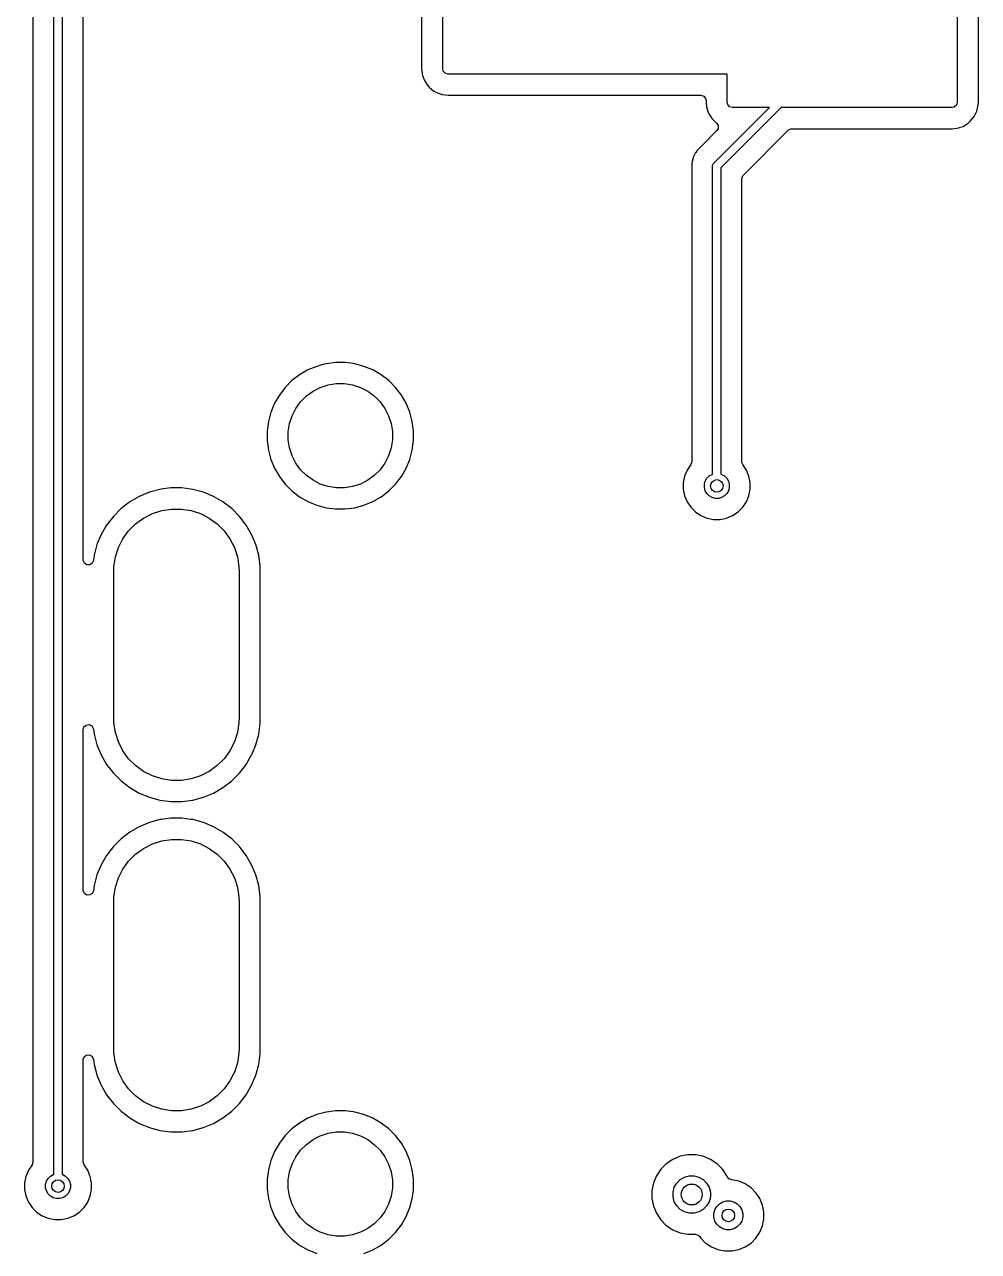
# Model space of a CAD drawing. Extents: x 3.62 to 7.51, y -6.04 to -1.71.
# Drawn here: x 4.323 to 5.221, y -4.502 to -3.347 of the extents above; entities that cross this region are included whole.
import ezdxf

# ---------------------------------------------------------------- set-up
doc = ezdxf.new("R2010")
doc.units = 0
doc.header["$MEASUREMENT"] = 0
doc.layers.add('BLACK', color=7, linetype='CONTINUOUS')

msp = doc.modelspace()

# ---------------------------------------------------------------- linework, layer by layer
at = {"layer": 'BLACK', "linetype": 'CONTINUOUS'}
for p, q in [((4.7165, -3.3888), (4.7165, -2.9261)), ((5.2008, -2.9498), (5.2008, -3.4203)), ((5.2207, -3.4203), (5.2207, -2.9813)), ((4.3307, -3.1725), (4.3307, -4.4181)), ((4.3504, -4.4299), (4.3504, -3.169)), ((4.3583, -3.1706), (4.3583, -4.4299)), ((4.378, -3.7297), (4.378, -3.2499)), ((4.6966, -3.2721), (4.6966, -3.3888)), ((4.6966, -3.3888), (4.6966, -3.3888)), ((4.6966, -3.3888), (4.6971, -3.393)), ((4.6971, -3.393), (4.6971, -3.393)), ((4.6971, -3.393), (4.6975, -3.3951)), ((4.6975, -3.3951), (4.6989, -3.3991)), ((4.717, -3.3908), (4.7165, -3.3888)), ((4.7188, -3.3929), (4.717, -3.3908)), ((4.7214, -3.3937), (4.7188, -3.3929)), ((4.9843, -3.3937), (4.7214, -3.3937)), ((4.9843, -3.4203), (4.9843, -3.3937)), ((4.6989, -3.3991), (4.6989, -3.3991)), ((4.6989, -3.3991), (4.7019, -3.4039)), ((4.7019, -3.4039), (4.7019, -3.4039)), ((4.7019, -3.4039), (4.7037, -3.406)), ((4.7037, -3.406), (4.7037, -3.406)), ((4.7037, -3.406), (4.7037, -3.406)), ((4.7037, -3.406), (4.708, -3.4097)), ((4.708, -3.4097), (4.708, -3.4097)), ((4.708, -3.4097), (4.708, -3.4097)), ((4.708, -3.4097), (4.7122, -3.4116)), ((4.7122, -3.4116), (4.7132, -3.412)), ((4.7132, -3.412), (4.7158, -3.4128)), ((4.7158, -3.4128), (4.7158, -3.4128)), ((4.7158, -3.4128), (4.7214, -3.4136)), ((4.7214, -3.4136), (4.9595, -3.4136)), ((4.9595, -3.4136), (4.9621, -3.4144)), ((4.9621, -3.4144), (4.9639, -3.4165)), ((4.9639, -3.4165), (4.9644, -3.4185)), ((4.9644, -3.4185), (4.9644, -3.4203)), ((4.9644, -3.4203), (4.9644, -3.4203)), ((4.9644, -3.4203), (4.9648, -3.4245)), ((4.9648, -3.4245), (4.9648, -3.4245)), ((4.9648, -3.4245), (4.9652, -3.4266)), ((4.9652, -3.4266), (4.9666, -3.4306)), ((4.9666, -3.4306), (4.9666, -3.4306)), ((4.9666, -3.4306), (4.9697, -3.4354)), ((4.9716, -3.4775), (5.024, -3.4252)), ((5.0351, -3.4252), (4.9783, -3.4819)), ((4.9847, -3.4223), (4.9843, -3.4203)), ((4.9865, -3.4244), (4.9847, -3.4223)), ((4.9891, -3.4252), (4.9865, -3.4244)), ((5.024, -3.4252), (4.9891, -3.4252)), ((5.1959, -3.4252), (5.0351, -3.4252)), ((5.1979, -3.4248), (5.1959, -3.4252)), ((5.2, -3.423), (5.1979, -3.4248)), ((5.2008, -3.4203), (5.2, -3.423)), ((5.2168, -3.4337), (5.2191, -3.4286)), ((5.2191, -3.4286), (5.2199, -3.4259)), ((5.2199, -3.4259), (5.2207, -3.4203)), ((5.2199, -3.4259), (5.2199, -3.4259)), ((4.9697, -3.4354), (4.9697, -3.4354)), ((4.9697, -3.4354), (4.9715, -3.4375)), ((4.9715, -3.4375), (4.9715, -3.4375)), ((4.9715, -3.4375), (4.9715, -3.4375)), ((4.9715, -3.4375), (4.9741, -3.4398)), ((4.9741, -3.4398), (4.9756, -3.4421)), ((4.9756, -3.4421), (4.9756, -3.4448)), ((5.2035, -3.4438), (5.2062, -3.4429)), ((5.2062, -3.4429), (5.211, -3.4398)), ((5.2062, -3.4429), (5.2062, -3.4429)), ((5.2062, -3.4429), (5.2062, -3.4429)), ((5.211, -3.4398), (5.213, -3.438)), ((5.213, -3.438), (5.2168, -3.4337)), ((4.9744, -3.4469), (4.9599, -3.4614)), ((4.9756, -3.4448), (4.9744, -3.4469)), ((4.9995, -3.4887), (5.0416, -3.4465)), ((5.0416, -3.4465), (5.044, -3.4452)), ((5.044, -3.4452), (5.0451, -3.4451)), ((5.0451, -3.4451), (5.1959, -3.4451)), ((5.1959, -3.4451), (5.2001, -3.4446)), ((5.1959, -3.4451), (5.1959, -3.4451)), ((5.2001, -3.4446), (5.2022, -3.4442)), ((5.2022, -3.4442), (5.2035, -3.4438)), ((4.9555, -3.4658), (4.9546, -3.4674)), ((4.9599, -3.4614), (4.9555, -3.4658)), ((4.9555, -3.4658), (4.9555, -3.4658)), ((4.9524, -3.4712), (4.9508, -3.4772)), ((4.9508, -3.4772), (4.9508, -3.4772)), ((4.9508, -3.4772), (4.9508, -3.4838)), ((4.9542, -3.4681), (4.9524, -3.4712)), ((4.9546, -3.4674), (4.9542, -3.4681)), ((4.9711, -3.4781), (4.9716, -3.4775)), ((4.9508, -3.4838), (4.9508, -3.4838)), ((4.9508, -3.4838), (4.9508, -3.7587)), ((4.9705, -3.4795), (4.9711, -3.4781)), ((4.9705, -3.4803), (4.9705, -3.4795)), ((4.9705, -3.7704), (4.9705, -3.4803)), ((4.9783, -3.4819), (4.9783, -3.7704)), ((4.9988, -3.4895), (4.9995, -3.4887)), ((4.9981, -3.4921), (4.9988, -3.4895)), ((4.9981, -3.7587), (4.9981, -3.4921)), ((4.5895, -3.6723), (4.5817, -3.6768)), ((4.5979, -3.6689), (4.5895, -3.6723)), ((4.5895, -3.6723), (4.5895, -3.6723)), ((4.6037, -3.6673), (4.5979, -3.6689)), ((4.6066, -3.6665), (4.6037, -3.6673)), ((4.607, -3.6665), (4.6066, -3.6665)), ((4.6156, -3.6653), (4.607, -3.6665)), ((4.6246, -3.6653), (4.6156, -3.6653)), ((4.6156, -3.6653), (4.6156, -3.6653)), ((4.6321, -3.6663), (4.6246, -3.6653)), ((4.6246, -3.6653), (4.6246, -3.6653)), ((4.6336, -3.6665), (4.6321, -3.6663)), ((4.6423, -3.6689), (4.6336, -3.6665)), ((4.6506, -3.6723), (4.6423, -3.6689)), ((4.6584, -3.6768), (4.6506, -3.6723)), ((4.6506, -3.6723), (4.6506, -3.6723)), ((4.5745, -3.6823), (4.5682, -3.6887)), ((4.5817, -3.6768), (4.5745, -3.6823)), ((4.6086, -3.6864), (4.6162, -3.6852)), ((4.6162, -3.6852), (4.6239, -3.6852)), ((4.6239, -3.6852), (4.6316, -3.6864)), ((4.6656, -3.6823), (4.6584, -3.6768)), ((4.672, -3.6887), (4.6656, -3.6823)), ((4.6656, -3.6823), (4.6656, -3.6823)), ((4.5627, -3.6959), (4.5581, -3.7037)), ((4.5682, -3.6887), (4.5627, -3.6959)), ((4.5827, -3.7023), (4.5881, -3.6968)), ((4.5881, -3.6968), (4.5944, -3.6923)), ((4.5944, -3.6923), (4.6012, -3.6888)), ((4.6012, -3.6888), (4.6086, -3.6864)), ((4.6316, -3.6864), (4.6389, -3.6888)), ((4.6389, -3.6888), (4.6458, -3.6923)), ((4.6458, -3.6923), (4.652, -3.6968)), ((4.652, -3.6968), (4.6575, -3.7023)), ((4.6775, -3.6959), (4.672, -3.6887)), ((4.672, -3.6887), (4.672, -3.6887)), ((4.682, -3.7037), (4.6775, -3.6959)), ((4.6775, -3.6959), (4.6775, -3.6959)), ((4.6775, -3.6959), (4.6775, -3.6959)), ((4.5581, -3.7037), (4.555, -3.7113)), ((4.5581, -3.7037), (4.5581, -3.7037)), ((4.5746, -3.7154), (4.5781, -3.7085)), ((4.5781, -3.7085), (4.5827, -3.7023)), ((4.6575, -3.7023), (4.662, -3.7085)), ((4.662, -3.7085), (4.6655, -3.7154)), ((4.6855, -3.7121), (4.682, -3.7037)), ((4.5547, -3.7121), (4.5524, -3.7207)), ((4.555, -3.7113), (4.5547, -3.7121)), ((4.5722, -3.7228), (4.5746, -3.7154)), ((4.6655, -3.7154), (4.6679, -3.7228)), ((4.6878, -3.7208), (4.6855, -3.7121)), ((4.378, -3.851), (4.378, -3.7297)), ((4.5523, -3.7208), (4.5512, -3.7297)), ((4.5512, -3.7297), (4.5512, -3.7388)), ((4.5524, -3.7207), (4.5523, -3.7208)), ((4.5523, -3.7208), (4.5523, -3.7208)), ((4.571, -3.7304), (4.5722, -3.7228)), ((4.571, -3.7381), (4.571, -3.7304)), ((4.6679, -3.7228), (4.6691, -3.7304)), ((4.6691, -3.7304), (4.6691, -3.7381)), ((4.689, -3.7297), (4.6878, -3.7208)), ((4.689, -3.7388), (4.689, -3.7297)), ((4.5512, -3.7388), (4.5514, -3.7409)), ((4.5514, -3.7409), (4.5523, -3.7477)), ((4.5722, -3.7457), (4.571, -3.7381)), ((4.6691, -3.7381), (4.6679, -3.7457)), ((4.6878, -3.7477), (4.689, -3.7388)), ((4.5523, -3.7477), (4.554, -3.7541)), ((4.554, -3.7541), (4.5547, -3.7565)), ((4.5746, -3.7531), (4.5722, -3.7457)), ((4.5781, -3.76), (4.5746, -3.7531)), ((4.6655, -3.7531), (4.662, -3.76)), ((4.6679, -3.7457), (4.6655, -3.7531)), ((4.6855, -3.7565), (4.6878, -3.7477)), ((4.5547, -3.7565), (4.5581, -3.7648)), ((4.5581, -3.7648), (4.5581, -3.7648)), ((4.5581, -3.7648), (4.5627, -3.7726)), ((4.5827, -3.7662), (4.5781, -3.76)), ((4.5881, -3.7717), (4.5827, -3.7662)), ((4.6575, -3.7662), (4.652, -3.7717)), ((4.662, -3.76), (4.6575, -3.7662)), ((4.6775, -3.7726), (4.682, -3.7648)), ((4.682, -3.7648), (4.6855, -3.7565)), ((4.9465, -3.7666), (4.9441, -3.7723)), ((4.9499, -3.7614), (4.9465, -3.7666)), ((4.9465, -3.7666), (4.9465, -3.7666)), ((4.95, -3.7613), (4.9499, -3.7614)), ((4.9508, -3.7587), (4.95, -3.7613)), ((4.9981, -3.7588), (4.9981, -3.7587)), ((4.9982, -3.76), (4.9981, -3.7588)), ((4.9981, -3.7588), (4.9981, -3.7588)), ((4.9987, -3.7607), (4.9982, -3.76)), ((4.9989, -3.7614), (4.9987, -3.7607)), ((5.0023, -3.7666), (4.9989, -3.7614)), ((5.0047, -3.7723), (5.0023, -3.7666)), ((5.0023, -3.7666), (5.0023, -3.7666)), ((4.5627, -3.7726), (4.5682, -3.7798)), ((4.5944, -3.7762), (4.5881, -3.7717)), ((4.6012, -3.7797), (4.5944, -3.7762)), ((4.6458, -3.7762), (4.6389, -3.7797)), ((4.652, -3.7717), (4.6458, -3.7762)), ((4.672, -3.7798), (4.6775, -3.7726)), ((4.9441, -3.7723), (4.9429, -3.7784)), ((4.9441, -3.7723), (4.9441, -3.7723)), ((4.9627, -3.78), (4.9635, -3.777)), ((4.9635, -3.777), (4.965, -3.7743)), ((4.965, -3.7743), (4.9672, -3.7721)), ((4.9672, -3.7721), (4.9699, -3.7706)), ((4.9699, -3.7706), (4.9705, -3.7704)), ((4.9783, -3.7704), (4.9789, -3.7706)), ((4.9789, -3.7706), (4.9816, -3.7721)), ((4.9816, -3.7721), (4.9838, -3.7743)), ((4.9838, -3.7743), (4.9853, -3.777)), ((4.9853, -3.777), (4.9861, -3.78)), ((5.0059, -3.7784), (5.0047, -3.7723)), ((5.0047, -3.7723), (5.0047, -3.7723)), ((5.0047, -3.7723), (5.0047, -3.7723)), ((4.4404, -3.7875), (4.4308, -3.7914)), ((4.4503, -3.7848), (4.4404, -3.7875)), ((4.4404, -3.7875), (4.4404, -3.7875)), ((4.4515, -3.7846), (4.4503, -3.7848)), ((4.4606, -3.7834), (4.4515, -3.7846)), ((4.4709, -3.7834), (4.4606, -3.7834)), ((4.4606, -3.7834), (4.4606, -3.7834)), ((4.4789, -3.7845), (4.4709, -3.7834)), ((4.4709, -3.7834), (4.4709, -3.7834)), ((4.4811, -3.7848), (4.4789, -3.7845)), ((4.4911, -3.7875), (4.4811, -3.7848)), ((4.5007, -3.7914), (4.4911, -3.7875)), ((4.4911, -3.7875), (4.4911, -3.7875)), ((4.4911, -3.7875), (4.4911, -3.7875)), ((4.5682, -3.7798), (4.5682, -3.7798)), ((4.5682, -3.7798), (4.5745, -3.7862)), ((4.5745, -3.7862), (4.5745, -3.7862)), ((4.5745, -3.7862), (4.5817, -3.7917)), ((4.6086, -3.7821), (4.6012, -3.7797)), ((4.6162, -3.7833), (4.6086, -3.7821)), ((4.6239, -3.7833), (4.6162, -3.7833)), ((4.6316, -3.7821), (4.6239, -3.7833)), ((4.6389, -3.7797), (4.6316, -3.7821)), ((4.6584, -3.7917), (4.6656, -3.7862)), ((4.6656, -3.7862), (4.672, -3.7798)), ((4.6656, -3.7862), (4.6656, -3.7862)), ((4.6656, -3.7862), (4.6656, -3.7862)), ((4.672, -3.7798), (4.672, -3.7798)), ((4.672, -3.7798), (4.672, -3.7798)), ((4.9429, -3.7784), (4.9429, -3.7846)), ((4.9429, -3.7846), (4.9441, -3.7907)), ((4.9627, -3.783), (4.9627, -3.78)), ((4.9635, -3.786), (4.9627, -3.783)), ((4.965, -3.7887), (4.9635, -3.786)), ((4.9672, -3.7909), (4.965, -3.7887)), ((4.9838, -3.7887), (4.9816, -3.7909)), ((4.9853, -3.786), (4.9838, -3.7887)), ((4.9861, -3.783), (4.9853, -3.786)), ((4.9861, -3.78), (4.9861, -3.783)), ((5.0047, -3.7907), (5.0059, -3.7846)), ((5.0059, -3.7846), (5.0059, -3.7784)), ((5.0059, -3.7784), (5.0059, -3.7784)), ((5.0059, -3.7784), (5.0059, -3.7784)), ((4.4219, -3.7966), (4.4137, -3.8029)), ((4.4308, -3.7914), (4.4219, -3.7966)), ((4.4308, -3.7914), (4.4308, -3.7914)), ((4.5096, -3.7966), (4.5007, -3.7914)), ((4.5007, -3.7914), (4.5007, -3.7914)), ((4.5178, -3.8029), (4.5096, -3.7966)), ((4.5817, -3.7917), (4.5817, -3.7917)), ((4.5817, -3.7917), (4.5817, -3.7917)), ((4.5817, -3.7917), (4.5895, -3.7962)), ((4.5895, -3.7962), (4.5895, -3.7962)), ((4.5895, -3.7962), (4.5895, -3.7962)), ((4.5895, -3.7962), (4.5931, -3.7977)), ((4.5931, -3.7977), (4.5979, -3.7997)), ((4.5979, -3.7997), (4.6066, -3.802)), ((4.6336, -3.802), (4.6423, -3.7997)), ((4.6423, -3.7997), (4.6506, -3.7962)), ((4.6506, -3.7962), (4.6584, -3.7917)), ((4.9441, -3.7907), (4.9441, -3.7907)), ((4.9441, -3.7907), (4.9465, -3.7964)), ((4.9465, -3.7964), (4.9465, -3.7964)), ((4.9465, -3.7964), (4.9499, -3.8016)), ((4.9699, -3.7924), (4.9672, -3.7909)), ((4.9729, -3.7932), (4.9699, -3.7924)), ((4.976, -3.7932), (4.9729, -3.7932)), ((4.9789, -3.7924), (4.976, -3.7932)), ((4.9816, -3.7909), (4.9789, -3.7924)), ((4.9989, -3.8016), (5.0023, -3.7964)), ((5.0023, -3.7964), (5.0047, -3.7907)), ((4.4064, -3.8102), (4.4001, -3.8184)), ((4.4137, -3.8029), (4.4064, -3.8102)), ((4.4274, -3.8173), (4.4349, -3.8119)), ((4.4349, -3.8119), (4.4431, -3.8076)), ((4.4431, -3.8076), (4.452, -3.8048)), ((4.452, -3.8048), (4.4611, -3.8033)), ((4.4611, -3.8033), (4.4704, -3.8033)), ((4.4704, -3.8033), (4.4795, -3.8048)), ((4.4795, -3.8048), (4.4883, -3.8076)), ((4.4883, -3.8076), (4.4966, -3.8119)), ((4.4966, -3.8119), (4.5041, -3.8173)), ((4.5251, -3.8102), (4.5178, -3.8029)), ((4.5178, -3.8029), (4.5178, -3.8029)), ((4.5263, -3.8118), (4.5251, -3.8102)), ((4.5251, -3.8102), (4.5251, -3.8102)), ((4.5251, -3.8102), (4.5251, -3.8102)), ((4.5314, -3.8184), (4.5263, -3.8118)), ((4.6066, -3.802), (4.6156, -3.8032)), ((4.6156, -3.8032), (4.6156, -3.8032)), ((4.6156, -3.8032), (4.6246, -3.8032)), ((4.6246, -3.8032), (4.6336, -3.802)), ((4.6246, -3.8032), (4.6246, -3.8032)), ((4.9499, -3.8016), (4.9499, -3.8016)), ((4.9499, -3.8016), (4.9543, -3.806)), ((4.9543, -3.806), (4.9543, -3.806)), ((4.9543, -3.806), (4.9595, -3.8094)), ((4.9595, -3.8094), (4.9595, -3.8094)), ((4.9595, -3.8094), (4.9651, -3.8118)), ((4.9651, -3.8118), (4.9652, -3.8118)), ((4.9652, -3.8118), (4.9713, -3.813)), ((4.9775, -3.813), (4.9836, -3.8118)), ((4.9836, -3.8118), (4.9893, -3.8094)), ((4.9893, -3.8094), (4.9945, -3.806)), ((4.9945, -3.806), (4.9989, -3.8016)), ((4.4001, -3.8184), (4.395, -3.8273)), ((4.4154, -3.8313), (4.4208, -3.8239)), ((4.4208, -3.8239), (4.4274, -3.8173)), ((4.5041, -3.8173), (4.5107, -3.8239)), ((4.5107, -3.8239), (4.5161, -3.8313)), ((4.5365, -3.8273), (4.5314, -3.8184)), ((4.9713, -3.813), (4.9713, -3.813)), ((4.9713, -3.813), (4.9713, -3.813)), ((4.9713, -3.813), (4.9775, -3.813)), ((4.9775, -3.813), (4.9775, -3.813)), ((4.395, -3.8273), (4.391, -3.8368)), ((4.395, -3.8273), (4.395, -3.8273)), ((4.4112, -3.8396), (4.4154, -3.8313)), ((4.5161, -3.8313), (4.5203, -3.8396)), ((4.5376, -3.83), (4.5365, -3.8273)), ((4.5365, -3.8273), (4.5365, -3.8273)), ((4.5405, -3.8368), (4.5376, -3.83)), ((4.3883, -3.8468), (4.3877, -3.8517)), ((4.391, -3.8368), (4.3883, -3.8468)), ((4.391, -3.8368), (4.391, -3.8368)), ((4.4083, -3.8484), (4.4112, -3.8396)), ((4.5203, -3.8396), (4.5232, -3.8484)), ((4.5432, -3.8468), (4.5405, -3.8368)), ((4.5445, -3.857), (4.5432, -3.8468)), ((4.378, -3.8518), (4.378, -3.851)), ((4.3792, -3.8543), (4.378, -3.8518)), ((4.3815, -3.8557), (4.3792, -3.8543)), ((4.3843, -3.8557), (4.3815, -3.8557)), ((4.3866, -3.8542), (4.3843, -3.8557)), ((4.3877, -3.8517), (4.3866, -3.8542)), ((4.4067, -3.8622), (4.4069, -3.8576)), ((4.4069, -3.8576), (4.4083, -3.8484)), ((4.5232, -3.8484), (4.5246, -3.8576)), ((4.5246, -3.8576), (4.5248, -3.8622)), ((4.5445, -3.9311), (4.5445, -3.857)), ((4.4067, -4), (4.4067, -3.8622)), ((4.5248, -3.8622), (4.5248, -4)), ((4.5445, -3.9736), (4.5445, -3.9311)), ((4.5445, -4.0052), (4.5445, -3.9736)), ((4.378, -4.0112), (4.3787, -4.0085)), ((4.3787, -4.0085), (4.3808, -4.0067)), ((4.3808, -4.0067), (4.3835, -4.0063)), ((4.3835, -4.0063), (4.3861, -4.0075)), ((4.3861, -4.0075), (4.3875, -4.0098)), ((4.4069, -4.0046), (4.4067, -4)), ((4.4083, -4.0138), (4.4069, -4.0046)), ((4.5246, -4.0046), (4.5232, -4.0138)), ((4.5248, -4), (4.5246, -4.0046)), ((4.5432, -4.0154), (4.5445, -4.0052)), ((4.378, -4.1621), (4.378, -4.0112)), ((4.3875, -4.0098), (4.3877, -4.0105)), ((4.3877, -4.0105), (4.3883, -4.0154)), ((4.3883, -4.0154), (4.391, -4.0254)), ((4.4112, -4.0226), (4.4083, -4.0138)), ((4.5232, -4.0138), (4.5203, -4.0226)), ((4.5405, -4.0254), (4.5432, -4.0154)), ((4.391, -4.0254), (4.391, -4.0254)), ((4.391, -4.0254), (4.395, -4.0349)), ((4.4154, -4.0309), (4.4112, -4.0226)), ((4.4208, -4.0384), (4.4154, -4.0309)), ((4.5161, -4.0309), (4.5107, -4.0384)), ((4.5203, -4.0226), (4.5161, -4.0309)), ((4.5368, -4.0343), (4.5377, -4.0322)), ((4.5377, -4.0322), (4.5405, -4.0254)), ((4.5405, -4.0254), (4.5405, -4.0254)), ((4.395, -4.0349), (4.395, -4.0349)), ((4.395, -4.0349), (4.4001, -4.0439)), ((4.4001, -4.0439), (4.4064, -4.052)), ((4.4274, -4.0449), (4.4208, -4.0384)), ((4.5107, -4.0384), (4.5041, -4.0449)), ((4.5251, -4.052), (4.5314, -4.0439)), ((4.5314, -4.0439), (4.5365, -4.0349)), ((4.5365, -4.0349), (4.5368, -4.0343)), ((4.5365, -4.0349), (4.5365, -4.0349)), ((4.4064, -4.052), (4.4064, -4.052)), ((4.4064, -4.052), (4.4137, -4.0593)), ((4.4349, -4.0504), (4.4274, -4.0449)), ((4.4431, -4.0546), (4.4349, -4.0504)), ((4.452, -4.0574), (4.4431, -4.0546)), ((4.4883, -4.0546), (4.4795, -4.0574)), ((4.4966, -4.0504), (4.4883, -4.0546)), ((4.5041, -4.0449), (4.4966, -4.0504)), ((4.5178, -4.0593), (4.5251, -4.052)), ((4.5251, -4.052), (4.5251, -4.052)), ((4.5251, -4.052), (4.5251, -4.052)), ((4.4137, -4.0593), (4.4137, -4.0593)), ((4.4137, -4.0593), (4.4219, -4.0656)), ((4.4219, -4.0656), (4.4308, -4.0708)), ((4.4611, -4.0589), (4.452, -4.0574)), ((4.4704, -4.0589), (4.4611, -4.0589)), ((4.4795, -4.0574), (4.4704, -4.0589)), ((4.5007, -4.0708), (4.5096, -4.0656)), ((4.5096, -4.0656), (4.5178, -4.0593)), ((4.5178, -4.0593), (4.5178, -4.0593)), ((4.5178, -4.0593), (4.5178, -4.0593)), ((4.4308, -4.0708), (4.4308, -4.0708)), ((4.4308, -4.0708), (4.4404, -4.0747)), ((4.4404, -4.0747), (4.4404, -4.0747)), ((4.4404, -4.0747), (4.4503, -4.0774)), ((4.4503, -4.0774), (4.4606, -4.0788)), ((4.4606, -4.0788), (4.4606, -4.0788)), ((4.4606, -4.0788), (4.4709, -4.0788)), ((4.4709, -4.0788), (4.4811, -4.0774)), ((4.4709, -4.0788), (4.4709, -4.0788)), ((4.4811, -4.0774), (4.4911, -4.0747)), ((4.4911, -4.0747), (4.5007, -4.0708)), ((4.4404, -4.0985), (4.4308, -4.1024)), ((4.4503, -4.0958), (4.4404, -4.0985)), ((4.4404, -4.0985), (4.4404, -4.0985)), ((4.4515, -4.0957), (4.4503, -4.0958)), ((4.4606, -4.0945), (4.4515, -4.0957)), ((4.4709, -4.0945), (4.4606, -4.0945)), ((4.4606, -4.0945), (4.4606, -4.0945)), ((4.4789, -4.0955), (4.4709, -4.0945)), ((4.4709, -4.0945), (4.4709, -4.0945)), ((4.4811, -4.0958), (4.4789, -4.0955)), ((4.4911, -4.0985), (4.4811, -4.0958)), ((4.5007, -4.1024), (4.4911, -4.0985)), ((4.4911, -4.0985), (4.4911, -4.0985)), ((4.4911, -4.0985), (4.4911, -4.0985)), ((4.4219, -4.1076), (4.4137, -4.1139)), ((4.4308, -4.1024), (4.4219, -4.1076)), ((4.4308, -4.1024), (4.4308, -4.1024)), ((4.5096, -4.1076), (4.5007, -4.1024)), ((4.5007, -4.1024), (4.5007, -4.1024)), ((4.5178, -4.1139), (4.5096, -4.1076)), ((4.4064, -4.1212), (4.4001, -4.1294)), ((4.4137, -4.1139), (4.4064, -4.1212)), ((4.4274, -4.1283), (4.4349, -4.1229)), ((4.4349, -4.1229), (4.4431, -4.1187)), ((4.4431, -4.1187), (4.452, -4.1158)), ((4.452, -4.1158), (4.4611, -4.1144)), ((4.4611, -4.1144), (4.4704, -4.1144)), ((4.4704, -4.1144), (4.4795, -4.1158)), ((4.4795, -4.1158), (4.4883, -4.1187)), ((4.4883, -4.1187), (4.4966, -4.1229)), ((4.4966, -4.1229), (4.5041, -4.1283)), ((4.5251, -4.1212), (4.5178, -4.1139)), ((4.5178, -4.1139), (4.5178, -4.1139)), ((4.5314, -4.1294), (4.5251, -4.1212)), ((4.5251, -4.1212), (4.5251, -4.1212)), ((4.4001, -4.1294), (4.395, -4.1383)), ((4.4154, -4.1424), (4.4208, -4.1349)), ((4.4208, -4.1349), (4.4274, -4.1283)), ((4.5041, -4.1283), (4.5107, -4.1349)), ((4.5107, -4.1349), (4.5161, -4.1424)), ((4.5365, -4.1383), (4.5314, -4.1294)), ((4.391, -4.1479), (4.3883, -4.1578)), ((4.395, -4.1383), (4.391, -4.1479)), ((4.391, -4.1479), (4.391, -4.1479)), ((4.395, -4.1383), (4.395, -4.1383)), ((4.4112, -4.1506), (4.4154, -4.1424)), ((4.5161, -4.1424), (4.5203, -4.1506)), ((4.5386, -4.1434), (4.5365, -4.1383)), ((4.5365, -4.1383), (4.5365, -4.1383)), ((4.5405, -4.1479), (4.5386, -4.1434)), ((4.5432, -4.1578), (4.5405, -4.1479)), ((4.3883, -4.1578), (4.3877, -4.1627)), ((4.4069, -4.1686), (4.4083, -4.1594)), ((4.4083, -4.1594), (4.4112, -4.1506)), ((4.5203, -4.1506), (4.5232, -4.1594)), ((4.5232, -4.1594), (4.5246, -4.1686)), ((4.5445, -4.1681), (4.5432, -4.1578)), ((4.378, -4.1628), (4.378, -4.1621)), ((4.3792, -4.1653), (4.378, -4.1628)), ((4.3815, -4.1668), (4.3792, -4.1653)), ((4.3843, -4.1667), (4.3815, -4.1668)), ((4.3866, -4.1652), (4.3843, -4.1667)), ((4.3877, -4.1627), (4.3866, -4.1652)), ((4.4067, -4.1732), (4.4069, -4.1686)), ((4.5246, -4.1686), (4.5248, -4.1732)), ((4.5445, -4.2096), (4.5445, -4.1681)), ((4.4067, -4.311), (4.4067, -4.1732)), ((4.5248, -4.1732), (4.5248, -4.311)), ((4.5445, -4.3162), (4.5445, -4.2096)), ((4.378, -4.3222), (4.3787, -4.3195)), ((4.3787, -4.3195), (4.3808, -4.3177)), ((4.3808, -4.3177), (4.3835, -4.3174)), ((4.3835, -4.3174), (4.3861, -4.3185)), ((4.3861, -4.3185), (4.3875, -4.3208)), ((4.3875, -4.3208), (4.3877, -4.3216)), ((4.4069, -4.3157), (4.4067, -4.311)), ((4.4083, -4.3248), (4.4069, -4.3157)), ((4.5246, -4.3157), (4.5232, -4.3248)), ((4.5248, -4.311), (4.5246, -4.3157)), ((4.5432, -4.3264), (4.5445, -4.3162)), ((4.378, -4.4181), (4.378, -4.3222)), ((4.3877, -4.3216), (4.3883, -4.3264)), ((4.3883, -4.3264), (4.39, -4.3325)), ((4.39, -4.3325), (4.391, -4.3364)), ((4.4112, -4.3336), (4.4083, -4.3248)), ((4.5232, -4.3248), (4.5203, -4.3336)), ((4.5405, -4.3364), (4.5432, -4.3264)), ((4.391, -4.3364), (4.391, -4.3364)), ((4.391, -4.3364), (4.395, -4.3459)), ((4.4154, -4.3419), (4.4112, -4.3336)), ((4.4208, -4.3494), (4.4154, -4.3419)), ((4.5161, -4.3419), (4.5107, -4.3494)), ((4.5203, -4.3336), (4.5161, -4.3419)), ((4.5365, -4.3459), (4.5405, -4.3364)), ((4.395, -4.3459), (4.395, -4.3459)), ((4.395, -4.3459), (4.4001, -4.3549)), ((4.4001, -4.3549), (4.4064, -4.3631)), ((4.4274, -4.3559), (4.4208, -4.3494)), ((4.4349, -4.3614), (4.4274, -4.3559)), ((4.5041, -4.3559), (4.4966, -4.3614)), ((4.5107, -4.3494), (4.5041, -4.3559)), ((4.5251, -4.3631), (4.5314, -4.3549)), ((4.5314, -4.3549), (4.5365, -4.3459)), ((4.4064, -4.3631), (4.4064, -4.3631)), ((4.4064, -4.3631), (4.4137, -4.3704)), ((4.4431, -4.3656), (4.4349, -4.3614)), ((4.452, -4.3684), (4.4431, -4.3656)), ((4.4883, -4.3656), (4.4795, -4.3684)), ((4.4966, -4.3614), (4.4883, -4.3656)), ((4.5178, -4.3704), (4.5251, -4.3631)), ((4.5251, -4.3631), (4.5251, -4.3631)), ((4.5251, -4.3631), (4.5251, -4.3631)), ((4.4137, -4.3704), (4.4137, -4.3704)), ((4.4137, -4.3704), (4.4219, -4.3767)), ((4.4219, -4.3767), (4.4308, -4.3818)), ((4.4611, -4.3699), (4.452, -4.3684)), ((4.4704, -4.3699), (4.4611, -4.3699)), ((4.4795, -4.3684), (4.4704, -4.3699)), ((4.5007, -4.3818), (4.5096, -4.3767)), ((4.5096, -4.3767), (4.5178, -4.3704)), ((4.5178, -4.3704), (4.5178, -4.3704)), ((4.5178, -4.3704), (4.5178, -4.3704)), ((4.5895, -4.377), (4.5817, -4.3816)), ((4.5979, -4.3736), (4.5895, -4.377)), ((4.5895, -4.377), (4.5895, -4.377)), ((4.6029, -4.3722), (4.5979, -4.3736)), ((4.6066, -4.3712), (4.6029, -4.3722)), ((4.607, -4.3712), (4.6066, -4.3712)), ((4.6156, -4.3701), (4.607, -4.3712)), ((4.6246, -4.3701), (4.6156, -4.3701)), ((4.6156, -4.3701), (4.6156, -4.3701)), ((4.6321, -4.371), (4.6246, -4.3701)), ((4.6246, -4.3701), (4.6246, -4.3701)), ((4.6336, -4.3712), (4.6321, -4.371)), ((4.6423, -4.3736), (4.6336, -4.3712)), ((4.6506, -4.377), (4.6423, -4.3736)), ((4.6584, -4.3816), (4.6506, -4.377)), ((4.6506, -4.377), (4.6506, -4.377)), ((4.4308, -4.3818), (4.4308, -4.3818)), ((4.4308, -4.3818), (4.4404, -4.3858)), ((4.4404, -4.3858), (4.4404, -4.3858)), ((4.4404, -4.3858), (4.4503, -4.3884)), ((4.4503, -4.3884), (4.4606, -4.3898)), ((4.4606, -4.3898), (4.4606, -4.3898)), ((4.4606, -4.3898), (4.4709, -4.3898)), ((4.4709, -4.3898), (4.4811, -4.3884)), ((4.4709, -4.3898), (4.4709, -4.3898)), ((4.4811, -4.3884), (4.4911, -4.3858)), ((4.4911, -4.3858), (4.5007, -4.3818)), ((4.5745, -4.3871), (4.5682, -4.3934)), ((4.5817, -4.3816), (4.5745, -4.3871)), ((4.6086, -4.3911), (4.6162, -4.3899)), ((4.6162, -4.3899), (4.6239, -4.3899)), ((4.6239, -4.3899), (4.6316, -4.3911)), ((4.6656, -4.3871), (4.6584, -4.3816)), ((4.672, -4.3934), (4.6656, -4.3871)), ((4.6656, -4.3871), (4.6656, -4.3871)), ((4.5627, -4.4006), (4.5581, -4.4084)), ((4.5682, -4.3934), (4.5627, -4.4006)), ((4.5827, -4.407), (4.5881, -4.4016)), ((4.5881, -4.4016), (4.5944, -4.397)), ((4.5944, -4.397), (4.6012, -4.3935)), ((4.6012, -4.3935), (4.6086, -4.3911)), ((4.6316, -4.3911), (4.6389, -4.3935)), ((4.6389, -4.3935), (4.6458, -4.397)), ((4.6458, -4.397), (4.652, -4.4016)), ((4.652, -4.4016), (4.6575, -4.407)), ((4.6775, -4.4006), (4.672, -4.3934)), ((4.672, -4.3934), (4.672, -4.3934)), ((4.682, -4.4084), (4.6775, -4.4006)), ((4.6775, -4.4006), (4.6775, -4.4006)), ((4.6775, -4.4006), (4.6775, -4.4006)), ((4.5581, -4.4084), (4.5547, -4.4168)), ((4.5581, -4.4084), (4.5581, -4.4084)), ((4.5746, -4.4201), (4.5781, -4.4133)), ((4.5781, -4.4133), (4.5827, -4.407)), ((4.6575, -4.407), (4.662, -4.4133)), ((4.662, -4.4133), (4.6655, -4.4201)), ((4.6855, -4.4168), (4.682, -4.4084)), ((4.9399, -4.4128), (4.9331, -4.4157)), ((4.9471, -4.4114), (4.9399, -4.4128)), ((4.9399, -4.4128), (4.9399, -4.4128)), ((4.9545, -4.4114), (4.9471, -4.4114)), ((4.9471, -4.4114), (4.9471, -4.4114)), ((4.9617, -4.4128), (4.9545, -4.4114)), ((4.9545, -4.4114), (4.9545, -4.4114)), ((4.9685, -4.4157), (4.9617, -4.4128)), ((4.9617, -4.4128), (4.9617, -4.4128)), ((4.3299, -4.4208), (4.3264, -4.426)), ((4.3307, -4.4181), (4.3299, -4.4208)), ((4.3299, -4.4208), (4.3299, -4.4208)), ((4.378, -4.4182), (4.378, -4.4181)), ((4.3788, -4.4208), (4.378, -4.4182)), ((4.3823, -4.426), (4.3788, -4.4208)), ((4.5547, -4.4168), (4.5523, -4.4255)), ((4.5722, -4.4275), (4.5746, -4.4201)), ((4.6655, -4.4201), (4.6679, -4.4275)), ((4.6878, -4.4255), (4.6855, -4.4168)), ((4.9217, -4.425), (4.9176, -4.4311)), ((4.9269, -4.4198), (4.9217, -4.425)), ((4.9217, -4.425), (4.9217, -4.425)), ((4.9331, -4.4157), (4.9269, -4.4198)), ((4.9269, -4.4198), (4.9269, -4.4198)), ((4.9331, -4.4157), (4.9331, -4.4157)), ((4.9746, -4.4198), (4.9685, -4.4157)), ((4.9685, -4.4157), (4.9685, -4.4157)), ((4.9799, -4.425), (4.9746, -4.4198)), ((4.9746, -4.4198), (4.9746, -4.4198)), ((4.9839, -4.4311), (4.9799, -4.425)), ((4.9799, -4.425), (4.9799, -4.425)), ((4.324, -4.4318), (4.3228, -4.4378)), ((4.3264, -4.426), (4.324, -4.4318)), ((4.324, -4.4318), (4.324, -4.4318)), ((4.3264, -4.426), (4.3264, -4.426)), ((4.3426, -4.4394), (4.3434, -4.4364)), ((4.3434, -4.4364), (4.345, -4.4338)), ((4.345, -4.4338), (4.3471, -4.4316)), ((4.3471, -4.4316), (4.3498, -4.43)), ((4.3498, -4.43), (4.3504, -4.4299)), ((4.3583, -4.4299), (4.3589, -4.43)), ((4.3589, -4.43), (4.3615, -4.4316)), ((4.3615, -4.4316), (4.3637, -4.4338)), ((4.3637, -4.4338), (4.3652, -4.4364)), ((4.3652, -4.4364), (4.366, -4.4394)), ((4.3844, -4.4311), (4.3823, -4.426)), ((4.3823, -4.426), (4.3823, -4.426)), ((4.3846, -4.4318), (4.3844, -4.4311)), ((4.3852, -4.4345), (4.3846, -4.4318)), ((4.3846, -4.4318), (4.3846, -4.4318)), ((4.3853, -4.4353), (4.3852, -4.4345)), ((4.3858, -4.4378), (4.3853, -4.4353)), ((4.3853, -4.4353), (4.3853, -4.4353)), ((4.5523, -4.4255), (4.5512, -4.4345)), ((4.5512, -4.4345), (4.5512, -4.4435)), ((4.5523, -4.4255), (4.5523, -4.4255)), ((4.571, -4.4351), (4.5722, -4.4275)), ((4.571, -4.4428), (4.571, -4.4351)), ((4.6679, -4.4275), (4.6691, -4.4351)), ((4.6691, -4.4351), (4.6691, -4.4428)), ((4.689, -4.4345), (4.6878, -4.4255)), ((4.689, -4.4435), (4.689, -4.4345)), ((4.9176, -4.4311), (4.9148, -4.4379)), ((4.9176, -4.4311), (4.9176, -4.4311)), ((4.9367, -4.438), (4.94, -4.4348)), ((4.94, -4.4348), (4.944, -4.4325)), ((4.944, -4.4325), (4.9485, -4.4313)), ((4.9485, -4.4313), (4.9531, -4.4313)), ((4.9531, -4.4313), (4.9576, -4.4325)), ((4.9576, -4.4325), (4.9616, -4.4348)), ((4.9616, -4.4348), (4.9648, -4.438)), ((4.9843, -4.432), (4.9839, -4.4311)), ((4.9839, -4.4311), (4.9839, -4.4311)), ((4.9839, -4.4311), (4.9839, -4.4311)), ((4.9839, -4.4311), (4.9839, -4.4311)), ((4.9839, -4.4311), (4.9839, -4.4311)), ((4.9858, -4.434), (4.9843, -4.432)), ((4.9884, -4.435), (4.9858, -4.434)), ((4.9886, -4.435), (4.9884, -4.435)), ((4.995, -4.4363), (4.9886, -4.435)), ((5.0011, -4.4388), (4.995, -4.4363)), ((4.995, -4.4363), (4.995, -4.4363)), ((4.3228, -4.4378), (4.3228, -4.444)), ((4.3228, -4.444), (4.324, -4.4501)), ((4.3426, -4.4425), (4.3426, -4.4394)), ((4.3434, -4.4455), (4.3426, -4.4425)), ((4.345, -4.4481), (4.3434, -4.4455)), ((4.3471, -4.4503), (4.345, -4.4481)), ((4.3637, -4.4481), (4.3615, -4.4503)), ((4.3652, -4.4455), (4.3637, -4.4481)), ((4.366, -4.4425), (4.3652, -4.4455)), ((4.366, -4.4394), (4.366, -4.4425)), ((4.3846, -4.4501), (4.3858, -4.444)), ((4.3858, -4.444), (4.3858, -4.4378)), ((4.3858, -4.4378), (4.3858, -4.4378)), ((4.5512, -4.4435), (4.5518, -4.4486)), ((4.5722, -4.4505), (4.571, -4.4428)), ((4.6691, -4.4428), (4.6679, -4.4505)), ((4.6878, -4.4525), (4.6888, -4.4451)), ((4.6888, -4.4451), (4.689, -4.4435)), ((4.9148, -4.4379), (4.9134, -4.4451)), ((4.9134, -4.4451), (4.9134, -4.4525)), ((4.9148, -4.4379), (4.9148, -4.4379)), ((4.9332, -4.4465), (4.9344, -4.442)), ((4.9332, -4.4511), (4.9332, -4.4465)), ((4.9344, -4.442), (4.9367, -4.438)), ((4.9648, -4.438), (4.9672, -4.442)), ((4.9672, -4.442), (4.9684, -4.4465)), ((4.9684, -4.4465), (4.9684, -4.4511)), ((5.0066, -4.4425), (5.0011, -4.4388)), ((5.0113, -4.4472), (5.0066, -4.4425)), ((5.0122, -4.4486), (5.0113, -4.4472)), ((4.324, -4.4501), (4.324, -4.4501)), ((4.324, -4.4501), (4.3264, -4.4559)), ((4.3264, -4.4559), (4.3264, -4.4559)), ((4.3264, -4.4559), (4.3299, -4.461)), ((4.3498, -4.4519), (4.3471, -4.4503)), ((4.3528, -4.4527), (4.3498, -4.4519)), ((4.3559, -4.4527), (4.3528, -4.4527)), ((4.3589, -4.4519), (4.3559, -4.4527)), ((4.3615, -4.4503), (4.3589, -4.4519)), ((4.3788, -4.461), (4.3823, -4.4559)), ((4.3823, -4.4559), (4.3846, -4.4501)), ((4.5518, -4.4486), (4.5523, -4.4525)), ((4.5523, -4.4525), (4.554, -4.4587)), ((4.554, -4.4587), (4.5547, -4.4612)), ((4.5746, -4.4578), (4.5722, -4.4505)), ((4.5781, -4.4647), (4.5746, -4.4578)), ((4.6655, -4.4578), (4.662, -4.4647)), ((4.6679, -4.4505), (4.6655, -4.4578)), ((4.6855, -4.4612), (4.6878, -4.4525)), ((4.9134, -4.4525), (4.9148, -4.4597)), ((4.9148, -4.4597), (4.9148, -4.4597)), ((4.9148, -4.4597), (4.9176, -4.4665)), ((4.9344, -4.4556), (4.9332, -4.4511)), ((4.9367, -4.4596), (4.9344, -4.4556)), ((4.94, -4.4629), (4.9367, -4.4596)), ((4.9648, -4.4596), (4.9616, -4.4629)), ((4.9672, -4.4556), (4.9648, -4.4596)), ((4.9684, -4.4511), (4.9672, -4.4556)), ((4.9743, -4.4601), (4.9769, -4.4576)), ((4.9769, -4.4576), (4.98, -4.4558)), ((4.98, -4.4558), (4.9835, -4.4548)), ((4.9835, -4.4548), (4.9871, -4.4548)), ((4.9871, -4.4548), (4.9905, -4.4558)), ((4.9905, -4.4558), (4.9937, -4.4576)), ((4.9937, -4.4576), (4.9962, -4.4601)), ((5.0149, -4.4526), (5.0122, -4.4486)), ((5.0175, -4.4587), (5.0149, -4.4526)), ((5.0188, -4.4652), (5.0175, -4.4587)), ((4.3299, -4.461), (4.3299, -4.461)), ((4.3299, -4.461), (4.3342, -4.4654)), ((4.3342, -4.4654), (4.3342, -4.4654)), ((4.3342, -4.4654), (4.3394, -4.4689)), ((4.3394, -4.4689), (4.3394, -4.4689)), ((4.3394, -4.4689), (4.3451, -4.4712)), ((4.3451, -4.4712), (4.3451, -4.4712)), ((4.3451, -4.4712), (4.3512, -4.4725)), ((4.3574, -4.4725), (4.3635, -4.4712)), ((4.3635, -4.4712), (4.3693, -4.4689)), ((4.3693, -4.4689), (4.3744, -4.4654)), ((4.3744, -4.4654), (4.3788, -4.461)), ((4.5547, -4.4612), (4.5581, -4.4695)), ((4.5581, -4.4695), (4.5581, -4.4695)), ((4.5581, -4.4695), (4.5627, -4.4773)), ((4.5827, -4.4709), (4.5781, -4.4647)), ((4.5881, -4.4764), (4.5827, -4.4709)), ((4.6575, -4.4709), (4.652, -4.4764)), ((4.662, -4.4647), (4.6575, -4.4709)), ((4.6775, -4.4773), (4.682, -4.4695)), ((4.682, -4.4695), (4.6855, -4.4612)), ((4.9176, -4.4665), (4.9176, -4.4665)), ((4.9176, -4.4665), (4.9217, -4.4727)), ((4.944, -4.4652), (4.94, -4.4629)), ((4.9485, -4.4664), (4.944, -4.4652)), ((4.9531, -4.4664), (4.9485, -4.4664)), ((4.9576, -4.4652), (4.9531, -4.4664)), ((4.9616, -4.4629), (4.9576, -4.4652)), ((4.9716, -4.4667), (4.9725, -4.4632)), ((4.9716, -4.4703), (4.9716, -4.4667)), ((4.9725, -4.4738), (4.9716, -4.4703)), ((4.9725, -4.4632), (4.9743, -4.4601)), ((4.9962, -4.4601), (4.998, -4.4632)), ((4.998, -4.4632), (4.9989, -4.4667)), ((4.9989, -4.4703), (4.998, -4.4738)), ((4.9989, -4.4667), (4.9989, -4.4703)), ((5.0188, -4.4718), (5.0188, -4.4652)), ((4.3512, -4.4725), (4.3512, -4.4725)), ((4.3512, -4.4725), (4.3512, -4.4725)), ((4.3512, -4.4725), (4.3574, -4.4725)), ((4.3574, -4.4725), (4.3574, -4.4725)), ((4.5627, -4.4773), (4.5682, -4.4845)), ((4.5944, -4.4809), (4.5881, -4.4764)), ((4.6012, -4.4844), (4.5944, -4.4809)), ((4.6458, -4.4809), (4.6389, -4.4844)), ((4.652, -4.4764), (4.6458, -4.4809)), ((4.672, -4.4845), (4.6775, -4.4773)), ((4.9217, -4.4727), (4.9217, -4.4727)), ((4.9217, -4.4727), (4.9269, -4.4779)), ((4.9269, -4.4779), (4.9269, -4.4779)), ((4.9269, -4.4779), (4.9331, -4.482)), ((4.9331, -4.482), (4.9331, -4.482)), ((4.9331, -4.482), (4.9345, -4.4826)), ((4.9345, -4.4826), (4.9399, -4.4848)), ((4.9743, -4.4769), (4.9725, -4.4738)), ((4.9769, -4.4794), (4.9743, -4.4769)), ((4.98, -4.4812), (4.9769, -4.4794)), ((4.9835, -4.4822), (4.98, -4.4812)), ((4.9871, -4.4822), (4.9835, -4.4822)), ((4.9905, -4.4812), (4.9871, -4.4822)), ((4.9937, -4.4794), (4.9905, -4.4812)), ((4.9962, -4.4769), (4.9937, -4.4794)), ((4.998, -4.4738), (4.9962, -4.4769)), ((5.0149, -4.4844), (5.0175, -4.4783)), ((5.0175, -4.4783), (5.0188, -4.4718)), ((4.5682, -4.4845), (4.5682, -4.4845)), ((4.5682, -4.4845), (4.5745, -4.4909)), ((4.5745, -4.4909), (4.5745, -4.4909)), ((4.5745, -4.4909), (4.5817, -4.4964)), ((4.6086, -4.4868), (4.6012, -4.4844)), ((4.6162, -4.488), (4.6086, -4.4868)), ((4.6239, -4.488), (4.6162, -4.488)), ((4.6316, -4.4868), (4.6239, -4.488)), ((4.6389, -4.4844), (4.6316, -4.4868)), ((4.6584, -4.4964), (4.6656, -4.4909)), ((4.6656, -4.4909), (4.672, -4.4845)), ((4.6656, -4.4909), (4.6656, -4.4909)), ((4.6656, -4.4909), (4.6656, -4.4909)), ((4.672, -4.4845), (4.672, -4.4845)), ((4.672, -4.4845), (4.672, -4.4845)), ((4.9399, -4.4848), (4.9471, -4.4862)), ((4.9471, -4.4862), (4.9471, -4.4862)), ((4.9471, -4.4862), (4.9542, -4.4862)), ((4.9542, -4.4862), (4.9569, -4.487)), ((4.9569, -4.487), (4.9583, -4.4884)), ((4.9583, -4.4884), (4.9593, -4.4898)), ((4.9593, -4.4898), (4.9639, -4.4945)), ((4.9639, -4.4945), (4.9651, -4.4953)), ((5.0011, -4.4982), (5.0066, -4.4945)), ((5.0066, -4.4945), (5.0113, -4.4898)), ((5.0113, -4.4898), (5.0149, -4.4844)), ((4.5817, -4.4964), (4.5817, -4.4964)), ((4.5817, -4.4964), (4.5817, -4.4964)), ((4.5817, -4.4964), (4.5895, -4.5009)), ((4.5895, -4.5009), (4.5895, -4.5009)), ((4.5895, -4.5009), (4.5895, -4.5009)), ((4.5895, -4.5009), (4.5921, -4.502)), ((4.5921, -4.502), (4.5979, -4.5044)), ((4.6423, -4.5044), (4.6506, -4.5009)), ((4.6506, -4.5009), (4.6584, -4.4964)), ((4.9651, -4.4953), (4.9694, -4.4982)), ((4.9694, -4.4982), (4.9755, -4.5007)), ((4.9755, -4.5007), (4.982, -4.502)), ((4.982, -4.502), (4.982, -4.502)), ((4.982, -4.502), (4.982, -4.502)), ((4.982, -4.502), (4.9886, -4.502)), ((4.9886, -4.502), (4.995, -4.5007)), ((4.9886, -4.502), (4.9886, -4.502)), ((4.995, -4.5007), (5.0011, -4.4982))]:
    msp.add_line(p, q, dxfattribs=at)
at = {"layer": 'BLACK'}
for centre, radius in [((4.9744, -3.7815), 0.00591), ((4.3543, -4.4409), 0.00591), ((4.9508, -4.4488), 0.00984), ((4.9853, -4.4685), 0.00591)]:
    msp.add_circle(centre, radius, dxfattribs=at)

doc.saveas('drawing.dxf')
